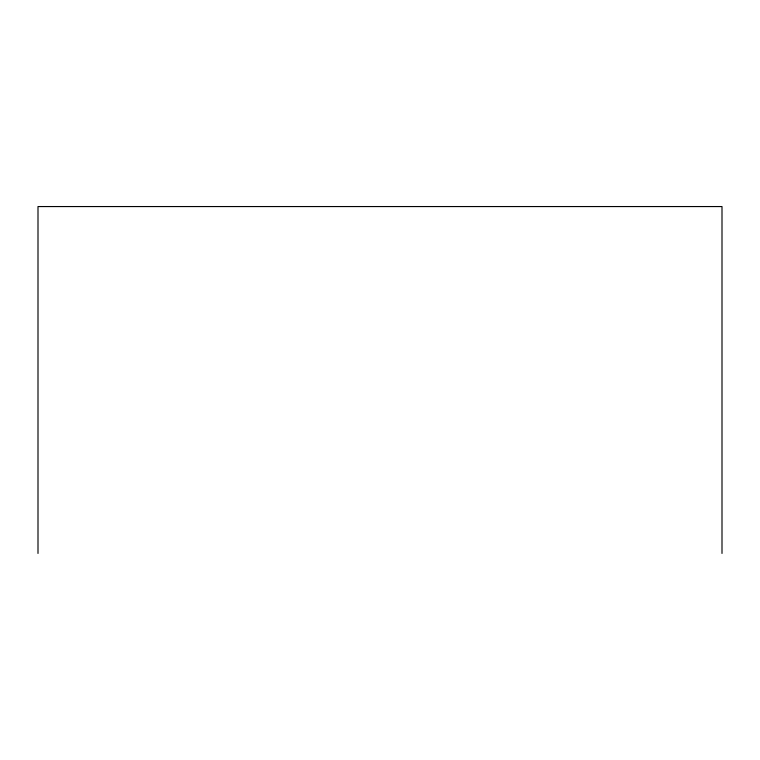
<?xml version="1.0" encoding="UTF-8"?>
<svg xmlns="http://www.w3.org/2000/svg" width="760" height="760" viewBox="0 0 760 760"><rect width="100%" height="100%" fill="white"/><g stroke="black" fill="none" stroke-linecap="round" stroke-linejoin="round"><path stroke-width="1.14" d="M722 553.442L722 206.559L38 206.559L38 553.442"/></g></svg>
